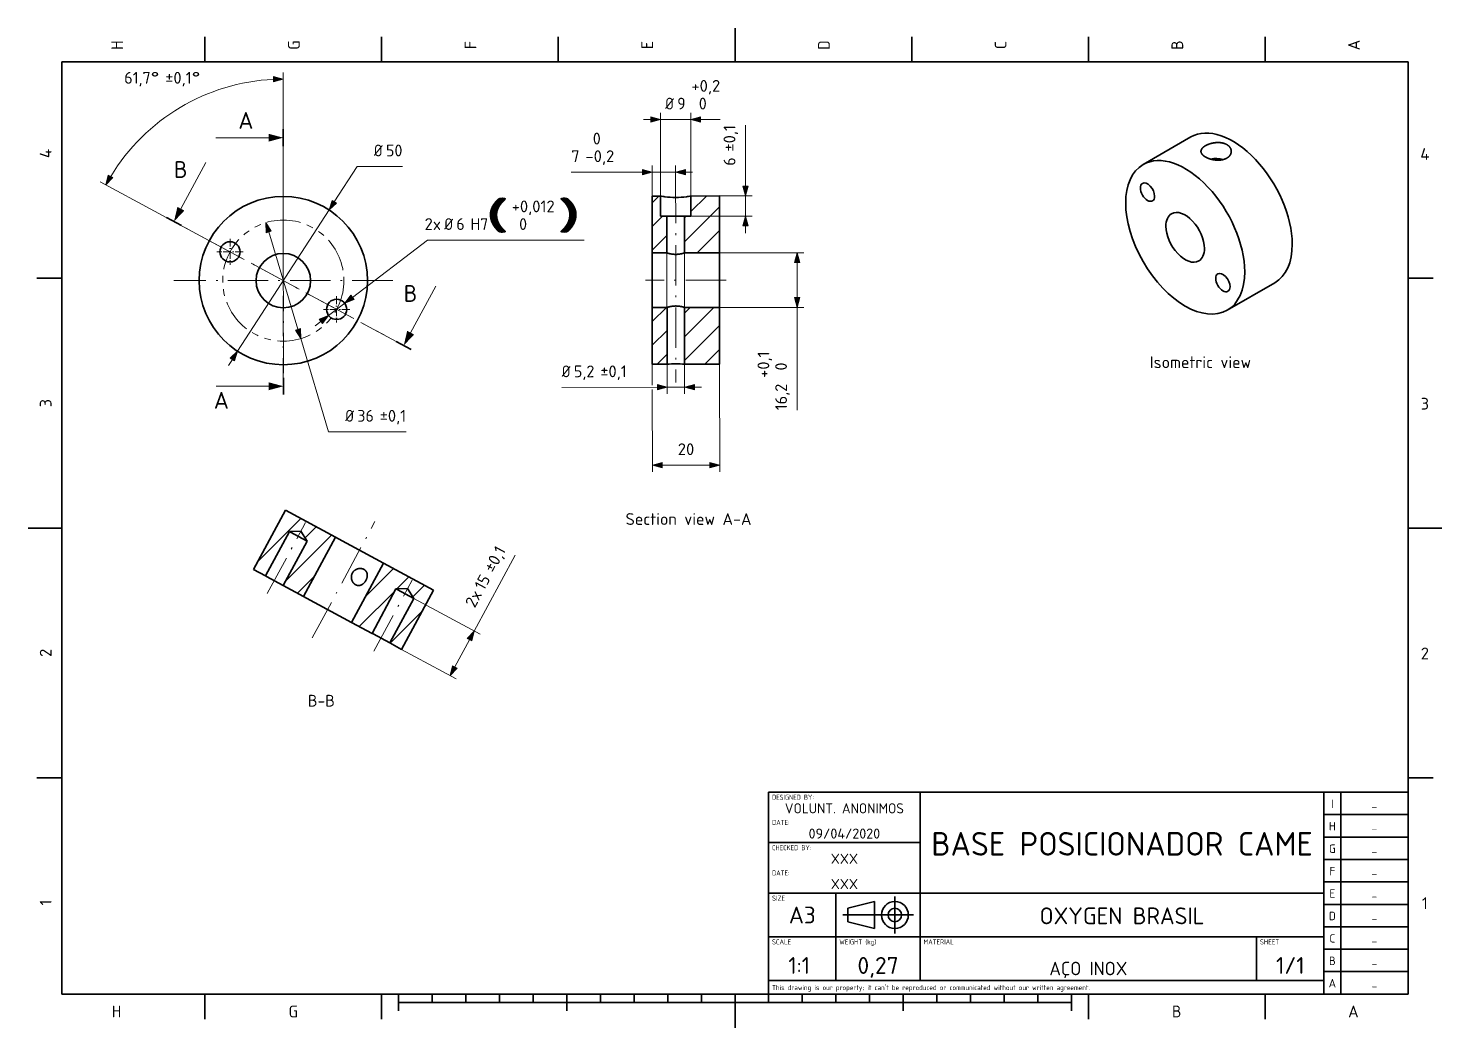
# Model space of a CAD drawing. Extents: x 0 to 420, y 0 to 297.
import ezdxf
from ezdxf.enums import TextEntityAlignment as Align

# ---------------------------------------------------------------- set-up
doc = ezdxf.new("R2010")
doc.units = 0
doc.linetypes.add('DASHDOT', pattern=[18.5, 12, -3, 0.5, -3])
doc.linetypes.add('PHANTOM', pattern=[20, 10, -2, 2, -2, 2, -2])
doc.layers.get('0').update_dxf_attribs({"lineweight": 13})
doc.styles.get("Standard").update_dxf_attribs({"font": 'isocp.shx'})
doc.dimstyles.get("Standard").update_dxf_attribs({"dimtxt": 2.5, "dimasz": 2.5, "dimexe": 1.25, "dimexo": 0.625, "dimtad": 1, "dimcen": 2.5, "dimadec": 0, "dimazin": 0, "dimtfac": 1, "dimtmove": 0, "dimatfit": 0, "dimfxl": 1, "dimarcsym": 0})

# ---------------------------------------------------------------- blocks, each defined once
blk = doc.blocks.new('BLOCK1099')
at = {"color": 7, "lineweight": 18, "width": 1.110901}
blk.add_text('A', height=3.5, dxfattribs=at).set_placement((392.176208, 3.076224), (395.323761, 3.076224), align=Align.FIT)
blk = doc.blocks.new('BLOCK1100')
at = {"color": 7, "lineweight": 18, "width": 0.933334}
blk.add_text('H', height=3.5, dxfattribs=at).set_placement((24.85, 3.076224), (27.650002, 3.076224), align=Align.FIT)
blk = doc.blocks.new('BLOCK1101')
at = {"color": 7, "lineweight": 18, "width": 0.933329}
blk.add_text('B', height=3.5, dxfattribs=at).set_placement((339.850006, 3.076224), (342.649994, 3.076224), align=Align.FIT)
blk = doc.blocks.new('BLOCK1102')
at = {"color": 7, "lineweight": 18, "width": 0.933334}
blk.add_text('G', height=3.5, dxfattribs=at).set_placement((77.349998, 3.076224), (80.150002, 3.076224), align=Align.FIT)
blk = doc.blocks.new('BLOCK1103')
at = {"color": 7, "lineweight": 18, "width": 0.933329}
blk.add_text('D', height=3.5, rotation=90, dxfattribs=at).set_placement((238.173782, 290.600006), (238.173782, 293.399994), align=Align.FIT)
blk = doc.blocks.new('BLOCK1104')
at = {"color": 7, "lineweight": 18, "width": 0.863838}
blk.add_text('E', height=3.5, rotation=90, dxfattribs=at).set_placement((185.673782, 290.776215), (185.673782, 293.223755), align=Align.FIT)
blk = doc.blocks.new('BLOCK1105')
at = {"color": 7, "lineweight": 18, "width": 0.815847}
blk.add_text('C', height=3.5, rotation=90, dxfattribs=at).set_placement((290.673767, 290.776215), (290.673767, 293.223755), align=Align.FIT)
blk = doc.blocks.new('BLOCK1106')
at = {"color": 7, "lineweight": 18, "width": 0.863838}
blk.add_text('F', height=3.5, rotation=90, dxfattribs=at).set_placement((133.173782, 290.776215), (133.173782, 293.223755), align=Align.FIT)
blk = doc.blocks.new('BLOCK1107')
at = {"color": 7, "lineweight": 18, "width": 0.933329}
blk.add_text('B', height=3.5, rotation=90, dxfattribs=at).set_placement((343.173767, 290.600006), (343.173767, 293.399994), align=Align.FIT)
blk = doc.blocks.new('BLOCK1108')
at = {"color": 7, "lineweight": 18, "width": 0.933329}
blk.add_text('G', height=3.5, rotation=90, dxfattribs=at).set_placement((80.673775, 290.600006), (80.673775, 293.399994), align=Align.FIT)
blk = doc.blocks.new('BLOCK1109')
at = {"color": 7, "lineweight": 18, "width": 1.110901}
blk.add_text('A', height=3.5, rotation=90, dxfattribs=at).set_placement((395.673767, 290.426208), (395.673767, 293.573761), align=Align.FIT)
blk = doc.blocks.new('BLOCK1110')
at = {"color": 7, "lineweight": 18, "width": 0.933329}
blk.add_text('H', height=3.5, rotation=90, dxfattribs=at).set_placement((28.173777, 290.600006), (28.173777, 293.399994), align=Align.FIT)
blk = doc.blocks.new('BLOCK1111')
at = {"color": 7, "lineweight": 18, "width": 0.863838}
blk.add_text('3', height=3.5, dxfattribs=at).set_placement((413.776215, 183.676224), (416.223755, 183.676224), align=Align.FIT)
blk = doc.blocks.new('BLOCK1112')
at = {"color": 7, "lineweight": 18, "width": 0.863843}
blk.add_text('3', height=3.5, rotation=90, dxfattribs=at).set_placement((6.923776, 184.376236), (6.923776, 186.823792), align=Align.FIT)
blk = doc.blocks.new('BLOCK1113')
at = {"color": 7, "lineweight": 18, "width": 0.863838}
blk.add_text('2', height=3.5, dxfattribs=at).set_placement((413.776215, 109.476227), (416.223755, 109.476227), align=Align.FIT)
blk = doc.blocks.new('BLOCK1114')
at = {"color": 7, "lineweight": 18, "width": 0.863843}
blk.add_text('2', height=3.5, rotation=90, dxfattribs=at).set_placement((6.923776, 110.176224), (6.923776, 112.623779), align=Align.FIT)
blk = doc.blocks.new('BLOCK1115')
at = {"color": 7, "lineweight": 18, "width": 0.933329}
blk.add_text('4', height=3.5, dxfattribs=at).set_placement((413.600006, 257.876221), (416.399994, 257.876221), align=Align.FIT)
blk = doc.blocks.new('BLOCK1116')
at = {"color": 7, "lineweight": 18, "width": 0.933329}
blk.add_text('4', height=3.5, rotation=90, dxfattribs=at).set_placement((6.923776, 258.399994), (6.923776, 261.199982), align=Align.FIT)
blk = doc.blocks.new('BLOCK1117')
at = {"color": 7, "lineweight": 18, "width": 0.953214}
blk.add_text('1', height=3.5, dxfattribs=at).set_placement((414.126221, 35.276226), (415.873779, 35.276226), align=Align.FIT)
blk = doc.blocks.new('BLOCK1118')
at = {"color": 7, "lineweight": 18, "width": 0.95321}
blk.add_text('1', height=3.5, rotation=90, dxfattribs=at).set_placement((6.923776, 36.326225), (6.923776, 38.073776), align=Align.FIT)
blk = doc.blocks.new('BLOCK1119')
at = {"color": 7, "lineweight": 18, "width": 0.779092}
blk.add_text("This drawing is our property; it can't be reproduced or communicated without our written agreement.", height=1.5, dxfattribs=at).set_placement((221, 11.175525), (315.437073, 11.175525), align=Align.FIT)
blk = doc.blocks.new('BLOCK1120')
at = {"color": 7, "lineweight": 18, "width": 0.857432}
blk.add_text('SCALE', height=1.5, dxfattribs=at).set_placement((221, 24.751049), (226.695801, 24.751049), align=Align.FIT)
blk = doc.blocks.new('BLOCK1121')
at = {"color": 7, "lineweight": 18, "width": 0.632}
blk.add_text('  1:1', height=5, dxfattribs=at).set_placement((219.755249, 16), (232.244766, 16), align=Align.FIT)
blk = doc.blocks.new('BLOCK1122')
at = {"color": 7, "lineweight": 18, "width": 0.802234}
blk.add_text('WEIGHT (kg)', height=1.5, dxfattribs=at).set_placement((241, 24.751049), (251.944763, 24.751049), align=Align.FIT)
blk = doc.blocks.new('BLOCK1123')
at = {"color": 7, "lineweight": 18, "width": 0.767144}
blk.add_text('0,27', height=5, dxfattribs=at).set_placement((246.381119, 16), (258.618896, 16), align=Align.FIT)
blk = doc.blocks.new('BLOCK1124')
at = {"color": 7, "lineweight": 18, "width": 0.899371}
blk.add_text('MATERIAL', height=1.5, dxfattribs=at).set_placement((266, 24.751049), (274.993713, 24.751049), align=Align.FIT)
blk = doc.blocks.new('BLOCK1125')
at = {"color": 7, "lineweight": 18, "width": 0.822576}
blk.add_text('AÇO INOX', height=4, dxfattribs=at).set_placement((303.405579, 15.6), (326.594391, 15.6), align=Align.FIT)
blk = doc.blocks.new('BLOCK1126')
at = {"color": 7, "lineweight": 18, "width": 0.839691}
blk.add_text('SHEET', height=1.5, dxfattribs=at).set_placement((366, 24.751049), (371.697906, 24.751049), align=Align.FIT)
blk = doc.blocks.new('BLOCK1127')
at = {"color": 7, "lineweight": 18, "width": 0.672753}
blk.add_text('1/1', height=5, dxfattribs=at).set_placement((370.755249, 16), (379.244751, 16), align=Align.FIT)
blk = doc.blocks.new('BLOCK1128')
at = {"color": 7, "lineweight": 18, "width": 0.839548}
blk.add_text('SIZE', height=1.5, dxfattribs=at).set_placement((221, 37.751049), (224.897903, 37.751049), align=Align.FIT)
blk = doc.blocks.new('BLOCK1129')
at = {"color": 7, "lineweight": 18, "width": 0.959161}
blk.add_text('A3', height=5, dxfattribs=at).set_placement((226.003494, 31), (233.996506, 31), align=Align.FIT)
blk = doc.blocks.new('BLOCK1130')
at = {"color": 7, "lineweight": 18, "width": 0.832841}
blk.add_text('OXYGEN BRASIL', height=5, dxfattribs=at).set_placement((300.510498, 30.751749), (349.489502, 30.751749), align=Align.FIT)
blk = doc.blocks.new('BLOCK1131')
at = {"color": 7, "lineweight": 18, "width": 0.779581}
blk.add_text('CHECKED BY:', height=1.5, dxfattribs=at).set_placement((221, 52.751049), (232.69371, 52.751049), align=Align.FIT)
blk = doc.blocks.new('BLOCK1132')
at = {"color": 7, "lineweight": 18, "width": 0.993964}
blk.add_text('XXX', height=3, dxfattribs=at).set_placement((238.45314, 48.700001), (246.546844, 48.700001), align=Align.FIT)
blk = doc.blocks.new('BLOCK1133')
at = {"color": 7, "lineweight": 18, "width": 0.9182}
blk.add_text('DATE:', height=1.5, dxfattribs=at).set_placement((221, 45.251049), (226.246857, 45.251049), align=Align.FIT)
blk = doc.blocks.new('BLOCK1134')
at = {"color": 7, "lineweight": 18, "width": 0.993964}
blk.add_text('XXX', height=3, dxfattribs=at).set_placement((238.45314, 41.200001), (246.546844, 41.200001), align=Align.FIT)
blk = doc.blocks.new('BLOCK1135')
at = {"color": 7, "lineweight": 18, "width": 0.802887}
blk.add_text('DESIGNED BY:', height=1.5, dxfattribs=at).set_placement((221, 67.751053), (233.444748, 67.751053), align=Align.FIT)
blk = doc.blocks.new('BLOCK1136')
at = {"color": 7, "lineweight": 18, "width": 0.817531}
blk.add_text('VOLUNT. ANONIMOS', height=3, dxfattribs=at).set_placement((224.80629, 63.700001), (260.193695, 63.700001), align=Align.FIT)
blk = doc.blocks.new('BLOCK1137')
at = {"color": 7, "lineweight": 18, "width": 0.9182}
blk.add_text('DATE:', height=1.5, dxfattribs=at).set_placement((221, 60.251049), (226.246857, 60.251049), align=Align.FIT)
blk = doc.blocks.new('BLOCK1138')
at = {"color": 7, "lineweight": 18, "width": 0.741134}
blk.add_text('09/04/2020', height=3, dxfattribs=at).set_placement((231.859436, 56.200001), (253.140564, 56.200001), align=Align.FIT)
blk = doc.blocks.new('BLOCK1139')
at = {"color": 7, "lineweight": 18, "width": 0.798247}
blk.add_text('BASE POSICIONADOR CAME', height=7, dxfattribs=at).set_placement((268.324493, 51.152447), (381.675537, 51.152447), align=Align.FIT)
blk = doc.blocks.new('BLOCK1140')
at = {"color": 7, "lineweight": 18, "width": 1.110905}
blk.add_text('A', height=2.5, dxfattribs=at).set_placement((386.375885, 11.959208), (388.624146, 11.959208), align=Align.FIT)
blk = doc.blocks.new('BLOCK1141')
at = {"color": 7, "lineweight": 18, "width": 1.180341}
blk.add_text('_', height=2, dxfattribs=at).set_placement((399.100708, 12.234033), (400.899323, 12.234033), align=Align.FIT)
blk = doc.blocks.new('BLOCK1142')
at = {"color": 7, "lineweight": 18, "width": 0.933333}
blk.add_text('B', height=2.5, dxfattribs=at).set_placement((386.5, 18.625874), (388.5, 18.625874), align=Align.FIT)
blk = doc.blocks.new('BLOCK1143')
at = {"color": 7, "lineweight": 18, "width": 1.180341}
blk.add_text('_', height=2, dxfattribs=at).set_placement((399.100708, 18.9007), (400.899323, 18.9007), align=Align.FIT)
blk = doc.blocks.new('BLOCK1144')
at = {"color": 7, "lineweight": 18, "width": 0.815855}
blk.add_text('C', height=2.5, dxfattribs=at).set_placement((386.625885, 25.29254), (388.374146, 25.29254), align=Align.FIT)
blk = doc.blocks.new('BLOCK1145')
at = {"color": 7, "lineweight": 18, "width": 1.180341}
blk.add_text('_', height=2, dxfattribs=at).set_placement((399.100708, 25.567366), (400.899323, 25.567366), align=Align.FIT)
blk = doc.blocks.new('BLOCK1146')
at = {"color": 7, "lineweight": 18, "width": 0.933333}
blk.add_text('D', height=2.5, dxfattribs=at).set_placement((386.5, 31.959206), (388.5, 31.959206), align=Align.FIT)
blk = doc.blocks.new('BLOCK1147')
at = {"color": 7, "lineweight": 18, "width": 1.180341}
blk.add_text('_', height=2, dxfattribs=at).set_placement((399.100708, 32.234032), (400.899323, 32.234032), align=Align.FIT)
blk = doc.blocks.new('BLOCK1148')
at = {"color": 7, "lineweight": 18, "width": 0.863846}
blk.add_text('E', height=2.5, dxfattribs=at).set_placement((386.625885, 38.625874), (388.374146, 38.625874), align=Align.FIT)
blk = doc.blocks.new('BLOCK1149')
at = {"color": 7, "lineweight": 18, "width": 1.180341}
blk.add_text('_', height=2, dxfattribs=at).set_placement((399.100708, 38.9007), (400.899323, 38.9007), align=Align.FIT)
blk = doc.blocks.new('BLOCK1150')
at = {"color": 7, "lineweight": 18, "width": 0.863846}
blk.add_text('F', height=2.5, dxfattribs=at).set_placement((386.625885, 45.292542), (388.374146, 45.292542), align=Align.FIT)
blk = doc.blocks.new('BLOCK1151')
at = {"color": 7, "lineweight": 18, "width": 1.180341}
blk.add_text('_', height=2, dxfattribs=at).set_placement((399.100708, 45.567368), (400.899323, 45.567368), align=Align.FIT)
blk = doc.blocks.new('BLOCK1152')
at = {"color": 7, "lineweight": 18, "width": 0.933333}
blk.add_text('G', height=2.5, dxfattribs=at).set_placement((386.5, 51.959206), (388.5, 51.959206), align=Align.FIT)
blk = doc.blocks.new('BLOCK1153')
at = {"color": 7, "lineweight": 18, "width": 1.180341}
blk.add_text('_', height=2, dxfattribs=at).set_placement((399.100708, 52.234032), (400.899323, 52.234032), align=Align.FIT)
blk = doc.blocks.new('BLOCK1154')
at = {"color": 7, "lineweight": 18, "width": 0.933333}
blk.add_text('H', height=2.5, dxfattribs=at).set_placement((386.5, 58.625874), (388.5, 58.625874), align=Align.FIT)
blk = doc.blocks.new('BLOCK1155')
at = {"color": 7, "lineweight": 18, "width": 1.180341}
blk.add_text('_', height=2, dxfattribs=at).set_placement((399.100708, 58.9007), (400.899323, 58.9007), align=Align.FIT)
blk = doc.blocks.new('BLOCK1156')
at = {"color": 7, "lineweight": 18, "width": 1.571347}
blk.add_text('I', height=2.5, dxfattribs=at).set_placement((387.125885, 65.292542), (387.874146, 65.292542), align=Align.FIT)
blk = doc.blocks.new('BLOCK1157')
at = {"color": 7, "lineweight": 18, "width": 1.180341}
blk.add_text('_', height=2, dxfattribs=at).set_placement((399.100708, 65.56736), (400.899323, 65.56736), align=Align.FIT)
blk = doc.blocks.new('BLOCK1158')
at = {"color": 7, "lineweight": 35}
for p, q in [((-102.051308, 308.969086), (-102.045601, 303.969086)), ((-101.961334, 230.110886), (-101.967041, 235.110886))]:
    blk.add_line(p, q, dxfattribs=at)
at = {"color": 7, "lineweight": 18}
for p, q in [((-106.395119, 306.464111), (-122.048439, 306.446259)), ((-106.310852, 232.605927), (-121.964172, 232.588074))]:
    blk.add_line(p, q, dxfattribs=at)
at = {"color": 7, "linetype": 'DASHDOT', "lineweight": 18}
blk.add_line((-102.045601, 303.969086), (-101.967041, 235.110886), dxfattribs=at)
at = {"color": 7, "lineweight": 18}
for points in [[(-106.393791, 305.299438), (-102.048454, 306.469086), (-106.396446, 307.628784)], [(-106.309525, 231.441238), (-101.964188, 232.610886), (-106.31218, 233.770615)]]:
    blk.add_solid(points, dxfattribs=at)
at = {"color": 7, "lineweight": 18, "width": 1.110901}
for p, p2 in [((-115.381653, 309.094086), (-110.885147, 309.094086)), ((-122.665077, 225.917908), (-118.168571, 225.917908))]:
    blk.add_text('A', height=5, dxfattribs=at).set_placement(p, p2, align=Align.FIT)
blk = doc.blocks.new('BLOCK1159')
at = {"color": 7, "lineweight": 18}
for p, q in [((-132.436554, 285.355103), (-125.005638, 299.132202)), ((-64.162766, 248.530426), (-56.731838, 262.307526))]:
    blk.add_line(p, q, dxfattribs=at)
at = {"color": 7, "lineweight": 35}
for p, q in [((-136.700348, 282.716248), (-132.299652, 280.342651)), ((-64.025856, 243.51796), (-68.426544, 245.891541))]:
    blk.add_line(p, q, dxfattribs=at)
at = {"color": 7, "linetype": 'DASHDOT', "lineweight": 18}
blk.add_line((-68.426544, 245.891541), (-132.299652, 280.342651), dxfattribs=at)
at = {"color": 7, "lineweight": 18}
for points in [[(-133.461639, 285.90799), (-134.5, 281.529449), (-131.411469, 284.802216)], [(-65.187851, 249.083328), (-66.226204, 244.704758), (-63.13768, 247.977524)]]:
    blk.add_solid(points, dxfattribs=at)
at = {"color": 7, "lineweight": 18, "width": 0.933333}
for p, p2 in [((-134.48085, 294.51062), (-130.48085, 294.51062)), ((-66.207054, 257.685944), (-62.207054, 257.685944))]:
    blk.add_text('B', height=5, dxfattribs=at).set_placement(p, p2, align=Align.FIT)
blk = doc.blocks.new('*D62')
at = {"color": 7, "lineweight": 18}
for p, q in [((90.934288, 245.441293), (97.715958, 255.93107)), ((97.715958, 255.93107), (111.177727, 255.93107)), ((62.214882, 201.018655), (89.361015, 243.007791)), ((59.500275, 196.819742), (60.641617, 198.585153))]:
    blk.add_line(p, q, dxfattribs=at)
for points in [[(90.282227, 245.862863), (89.361015, 243.007791), (91.586334, 245.019754)], [(61.293671, 198.163599), (62.214882, 201.018655), (59.989563, 199.006708)]]:
    blk.add_lwpolyline(points, close=True, dxfattribs=at)
for points in [[(90.282227, 245.862863), (89.361015, 243.007791), (90.282227, 245.862863), (91.586334, 245.019754)], [(61.293671, 198.163599), (62.214882, 201.018655), (61.293671, 198.163599), (59.989563, 199.006708)]]:
    blk.add_solid(points, dxfattribs=at)
for s, width, p, p2 in [('%%c', 0.905882, (102.715958, 258.93107), (105.282623, 258.93107)), ('50', 0.793802, (106.282623, 258.93107), (111.177734, 258.93107))]:
    blk.add_text(s, height=3.5, dxfattribs=dict(at, width=width)).set_placement(p, p2, align=Align.FIT)
blk = doc.blocks.new('*D63')
at = {"color": 7, "lineweight": 18}
for p, q in [((96.320976, 217.043558), (118.648479, 234.062235)), ((118.648479, 234.062235), (165.171791, 234.062235)), ((89.244507, 211.649667), (94.01635, 215.286905)), ((85.267967, 208.618631), (86.93988, 209.893015))]:
    blk.add_line(p, q, dxfattribs=at)
for points in [[(95.850281, 217.661081), (94.01635, 215.286905), (96.791664, 216.426035)], [(87.410576, 209.275491), (89.244507, 211.649667), (86.469185, 210.510538)]]:
    blk.add_lwpolyline(points, close=True, dxfattribs=at)
for points in [[(95.850281, 217.661081), (94.01635, 215.286905), (95.850281, 217.661081), (96.791664, 216.426035)], [(87.410576, 209.275491), (89.244507, 211.649667), (87.410576, 209.275491), (86.469185, 210.510538)]]:
    blk.add_solid(points, dxfattribs=at)
for s, height, width, p, p2 in [('(', 8.75, 1.909091, (134.910252, 237.062235), (143.660252, 237.062235)), ('+0,012', 3.5, 0.677604, (143.660252, 242.312235), (156.421791, 242.312235)), (')', 8.75, 2.1, (156.421791, 237.062235), (165.171791, 237.062235)), ('2x', 3.5, 0.863842, (117.753376, 237.062235), (122.648479, 237.062235)), ('%%c', 3.5, 0.905882, (123.648479, 237.062235), (126.215145, 237.062235)), ('6', 3.5, 0.863843, (127.215145, 237.062235), (129.662701, 237.062235)), ('H7', 3.5, 0.807316, (131.412701, 237.062235), (136.660252, 237.062235)), (' 0', 3.5, 0.718035, (143.660252, 237.062235), (148.207806, 237.062235))]:
    blk.add_text(s, height=height, dxfattribs=dict(at, width=width)).set_placement(p, p2, align=Align.FIT)
blk = doc.blocks.new('*D64')
at = {"color": 7, "lineweight": 18}
for p, q in [((75.787949, 254.513223), (75.787949, 283.901254)), ((53.608475, 233.976114), (21.317947, 251.392587))]:
    blk.add_line(p, q, dxfattribs=at)
for points in [[(72.890175, 281.124796), (75.787949, 281.901254), (72.890175, 282.677713)], [(23.770447, 253.362192), (23.078217, 250.443155), (25.137238, 252.624979)]]:
    blk.add_lwpolyline(points, close=True, dxfattribs=at)
blk.add_arc((75.787949, 222.013223), 59.888039, 92.773428, 148.885584, dxfattribs=at)
for points in [[(72.890175, 281.124796), (75.787949, 281.901254), (72.890175, 281.124796), (72.890175, 282.677713)], [(23.770447, 253.362192), (23.078217, 250.443155), (23.770447, 253.362192), (25.137238, 252.624979)]]:
    blk.add_solid(points, dxfattribs=at)
for s, width, p, p2 in [('61,7', 0.704456, (28.510574, 280.531656), (36.376999, 280.531656)), ('%%d', 3.080017, (36.376999, 280.531656), (38.94368, 280.531656)), ('%%p0,1', 0.704456, (40.69368, 280.531656), (48.560104, 280.531656)), ('%%d', 3.080008, (48.560104, 280.531656), (51.126778, 280.531656))]:
    blk.add_text(s, height=3.5, dxfattribs=dict(at, width=width)).set_placement(p, p2, align=Align.FIT)
blk = doc.blocks.new('*D65')
at = {"color": 7, "lineweight": 18}
for p, q in [((71.463768, 236.483133), (80.112137, 207.543298)), ((80.941849, 204.766855), (89.214119, 177.085565)), ((89.214119, 177.085565), (112.29232, 177.085565))]:
    blk.add_line(p, q, dxfattribs=at)
for points in [[(72.20771, 236.705454), (70.634048, 239.259592), (70.71981, 236.260812)], [(79.368187, 207.320978), (80.941849, 204.766855), (80.856087, 207.765619)]]:
    blk.add_lwpolyline(points, close=True, dxfattribs=at)
for points in [[(72.20771, 236.705454), (70.634048, 239.259592), (72.20771, 236.705454), (70.71981, 236.260812)], [(79.368187, 207.320978), (80.941849, 204.766855), (79.368187, 207.320978), (80.856087, 207.765619)]]:
    blk.add_solid(points, dxfattribs=at)
for s, width, p, p2 in [('%%c', 0.905882, (94.214119, 180.085565), (96.780785, 180.085565)), ('36', 0.793802, (97.780785, 180.085565), (102.675896, 180.085565)), ('%%p0,1', 0.704457, (104.425888, 180.085565), (112.292328, 180.085565))]:
    blk.add_text(s, height=3.5, dxfattribs=dict(at, width=width)).set_placement(p, p2, align=Align.FIT)
blk = doc.blocks.new('BLOCK1160')
at = {"color": 7, "linetype": 'DASHDOT', "lineweight": 18, "ltscale": 0.195}
for p, q in [((-117.842484, 276.444916), (-117.842484, 268.644897)), ((-113.942482, 272.544922), (-121.742485, 272.544922))]:
    blk.add_line(p, q, dxfattribs=at)
blk = doc.blocks.new('BLOCK1161')
at = {"color": 7, "linetype": 'DASHDOT', "lineweight": 18}
for p, q in [((-102, 296.5), (-102, 231.5)), ((-69.5, 264), (-134.5, 264))]:
    blk.add_line(p, q, dxfattribs=at)
blk = doc.blocks.new('BLOCK1162')
at = {"color": 7, "linetype": 'DASHDOT', "lineweight": 18, "ltscale": 0.195}
for p, q in [((-86.157524, 259.355072), (-86.157524, 251.555069)), ((-82.257523, 255.455063), (-90.057518, 255.455063))]:
    blk.add_line(p, q, dxfattribs=at)
blk = doc.blocks.new('BLOCK1163')
at = {"color": 7, "lineweight": 35}
for centre, radius in [((-102, 264), 25), ((-117.842482, 272.544912), 3), ((-102, 264), 8.1), ((-86.157521, 255.455065), 3)]:
    blk.add_circle(centre, radius, dxfattribs=at)
blk = doc.blocks.new('BLOCK1164')
at = {"color": 7, "lineweight": 18, "width": 0.799069}
blk.add_text('Section view A-A', height=3.5, dxfattribs=at).set_placement((-60.216736, 191.331284), (-22.793659, 191.331284), align=Align.FIT)
blk = doc.blocks.new('*D71')
at = {"color": 7, "lineweight": 18}
for p, q in [((182.83993, 269.859314), (184.942153, 269.861694)), ((187.86571, 247.141113), (187.83766, 271.86499)), ((187.839926, 269.86499), (196.839743, 269.875214)), ((196.865523, 247.151398), (196.837474, 271.875183)), ((199.737517, 269.878479), (205.619143, 269.885163))]:
    blk.add_line(p, q, dxfattribs=at)
for points in [[(184.943034, 269.085236), (187.839926, 269.86499), (184.941271, 270.638153)], [(199.736636, 270.654938), (196.839743, 269.875183), (199.738398, 269.10202)]]:
    blk.add_lwpolyline(points, close=True, dxfattribs=at)
for points in [[(184.943034, 269.085236), (187.839926, 269.86499), (184.943034, 269.085236), (184.941271, 270.638153)], [(199.736636, 270.654938), (196.839743, 269.875183), (199.736636, 270.654938), (199.738398, 269.10202)]]:
    blk.add_solid(points, dxfattribs=at)
for s, rotation, width, p, p2 in [('+0,2', 0.064908, 0.704091, (197.043353, 278.125427), (205.609782, 278.135132)), ('%%c', 0.0654, 0.905883, (189.285098, 272.866608), (191.851763, 272.869538)), ('9', 0.064296, 0.917831, (192.851763, 272.870697), (195.299311, 272.873444)), (' 0', 0.065365, 0.718034, (197.049311, 272.875427), (201.596858, 272.880615))]:
    blk.add_text(s, height=3.5, rotation=rotation, dxfattribs=dict(at, width=width)).set_placement(p, p2, align=Align.FIT)
blk = doc.blocks.new('*D72')
at = {"color": 7, "lineweight": 18}
for p, q in [((189.784915, 230.243286), (189.832465, 188.319718)), ((194.984881, 230.249237), (195.032427, 188.325607)), ((158.545531, 190.284226), (186.932418, 190.316422)), ((189.830195, 190.319718), (195.030158, 190.325607)), ((197.927935, 190.328903), (200.030158, 190.331284))]:
    blk.add_line(p, q, dxfattribs=at)
for points in [[(186.933299, 189.539963), (189.830195, 190.319718), (186.93154, 191.09288)], [(197.927054, 191.105347), (195.030158, 190.325607), (197.928816, 189.552445)]]:
    blk.add_lwpolyline(points, close=True, dxfattribs=at)
for points in [[(186.933299, 189.539963), (189.830195, 190.319718), (186.933299, 189.539963), (186.93154, 191.09288)], [(197.927054, 191.105347), (195.030158, 190.325607), (197.927054, 191.105347), (197.928816, 189.552445)]]:
    blk.add_solid(points, dxfattribs=at)
for s, rotation, width, p, p2 in [('%%c', 0.064718, 0.905883, (158.542128, 193.284226), (161.108794, 193.287125)), ('5,2', 0.064867, 0.781134, (162.108794, 193.288284), (168.227675, 193.295212)), ('%%p0,1', 0.064905, 0.704457, (169.977667, 193.297196), (177.8441, 193.306107))]:
    blk.add_text(s, height=3.5, rotation=rotation, dxfattribs=dict(at, width=width)).set_placement(p, p2, align=Align.FIT)
blk = doc.blocks.new('*D73')
at = {"color": 7, "lineweight": 18}
for p, q in [((213.108456, 250.058869), (213.108456, 268.240326)), ((205.365607, 247.161072), (215.108456, 247.161072)), ((213.108456, 241.149201), (213.108456, 247.161072)), ((194.97246, 241.149201), (215.108456, 241.149201)), ((213.108456, 236.149201), (213.108456, 238.251434))]:
    blk.add_line(p, q, dxfattribs=at)
for points in [[(212.331999, 250.058869), (213.108456, 247.161072), (213.884913, 250.058869)], [(213.884913, 238.251434), (213.108456, 241.149201), (212.331999, 238.251434)]]:
    blk.add_lwpolyline(points, close=True, dxfattribs=at)
for points in [[(212.331999, 250.058869), (213.108456, 247.161072), (212.331999, 250.058869), (213.884913, 250.058869)], [(213.884913, 238.251434), (213.108456, 241.149201), (213.884913, 238.251434), (212.331999, 238.251434)]]:
    blk.add_solid(points, dxfattribs=at)
for s, width, p, p2 in [('%%p0,1', 0.704459, (210.108456, 260.373871), (210.108456, 268.240326)), ('6', 0.863849, (210.108456, 256.176331), (210.108456, 258.623902))]:
    blk.add_text(s, height=3.5, rotation=90, dxfattribs=dict(at, width=width)).set_placement(p, p2, align=Align.FIT)
blk = doc.blocks.new('*D74')
at = {"color": 7, "lineweight": 18}
for p, q in [((185.422667, 197.138275), (185.429778, 190.90506)), ((205.422656, 197.161102), (205.459151, 165.174286)), ((185.431216, 189.647263), (185.459162, 165.151459)), ((188.354659, 167.15477), (202.559092, 167.17096))]:
    blk.add_line(p, q, dxfattribs=at)
for points in [[(188.35377, 167.931229), (185.456881, 167.151459), (188.355544, 166.378311)], [(202.559977, 166.394516), (205.456866, 167.174271), (202.558207, 167.947434)]]:
    blk.add_lwpolyline(points, close=True, dxfattribs=at)
for points in [[(188.35377, 167.931229), (185.456881, 167.151459), (188.35377, 167.931229), (188.355544, 166.378311)], [(202.559977, 166.394516), (205.456866, 167.174271), (202.559977, 166.394516), (202.558207, 167.947434)]]:
    blk.add_solid(points, dxfattribs=at)
at = {"color": 7, "lineweight": 18, "width": 0.793801}
blk.add_text('20', height=3.5, rotation=0.065367, dxfattribs=at).set_placement((193.005896, 170.16008), (197.901, 170.165665), align=Align.FIT)
blk = doc.blocks.new('*D75')
at = {"color": 7, "lineweight": 18}
for p, q in [((185.384902, 230.238281), (185.384902, 256.221253)), ((192.361144, 251.06723), (192.361144, 256.221253)), ((161.358824, 254.221253), (182.487124, 254.221253)), ((185.384902, 254.221253), (192.361144, 254.221253)), ((195.258921, 254.221253), (197.361144, 254.221253))]:
    blk.add_line(p, q, dxfattribs=at)
for points in [[(182.487124, 253.444794), (185.384902, 254.221253), (182.487124, 254.997711)], [(195.258921, 254.997711), (192.361144, 254.221253), (195.258921, 253.444794)]]:
    blk.add_lwpolyline(points, close=True, dxfattribs=at)
for points in [[(182.487124, 253.444794), (185.384902, 254.221253), (182.487124, 253.444794), (182.487124, 254.997711)], [(195.258921, 254.997711), (192.361144, 254.221253), (195.258921, 254.997711), (195.258921, 253.444794)]]:
    blk.add_solid(points, dxfattribs=at)
for s, width, p, p2 in [(' 0', 0.718034, (165.55638, 262.471253), (170.103926, 262.471253)), ('7', 0.863843, (161.358824, 257.221253), (163.80638, 257.221253)), ('-0,2', 0.704091, (165.556372, 257.221253), (174.122809, 257.221253))]:
    blk.add_text(s, height=3.5, dxfattribs=dict(at, width=width)).set_placement(p, p2, align=Align.FIT)
blk = doc.blocks.new('*D76')
at = {"color": 7, "lineweight": 18}
for p, q in [((205.38489, 230.261078), (230.4436, 230.261078)), ((228.4436, 216.947022), (228.4436, 227.363312)), ((195.003363, 214.04924), (230.4436, 214.04924)), ((228.4436, 183.500305), (228.4436, 214.04924))]:
    blk.add_line(p, q, dxfattribs=at)
for points in [[(229.220057, 227.363312), (228.4436, 230.261078), (227.667143, 227.363312)], [(227.667143, 216.947022), (228.4436, 214.04924), (229.220057, 216.947022)]]:
    blk.add_lwpolyline(points, close=True, dxfattribs=at)
for points in [[(229.220057, 227.363312), (228.4436, 230.261078), (229.220057, 227.363312), (227.667143, 227.363312)], [(227.667143, 216.947022), (228.4436, 214.04924), (227.667143, 216.947022), (229.220057, 216.947022)]]:
    blk.add_solid(points, dxfattribs=at)
for s, width, p, p2 in [('+0,1', 0.704456, (220.1936, 193.116745), (220.1936, 200.98317)), (' 0', 0.718034, (225.4436, 193.116745), (225.4436, 197.664292)), ('16,2', 0.704456, (225.4436, 183.500305), (225.4436, 191.36673))]:
    blk.add_text(s, height=3.5, rotation=90, dxfattribs=dict(at, width=width)).set_placement(p, p2, align=Align.FIT)
blk = doc.blocks.new('BLOCK1165')
at = {"color": 7, "lineweight": 35}
for p, q in [((-49.83, 289.06), (-52.33, 289.06)), ((-52.33, 289.06), (-52.31, 272.16)), ((-49.83, 289.06), (-49.82, 283.06)), ((-32.33, 289.08), (-40.83, 289.07)), ((-40.83, 289.07), (-40.82, 283.07)), ((-32.33, 289.08), (-32.31, 272.18)), ((-47.92, 283.06), (-49.82, 283.06)), ((-47.92, 283.06), (-47.91, 272.16)), ((-40.82, 283.07), (-42.72, 283.07)), ((-42.72, 283.07), (-42.71, 272.17)), ((-52.31, 272.16), (-52.3, 264.05)), ((-47.91, 272.16), (-52.31, 272.16)), ((-32.31, 272.18), (-42.71, 272.17)), ((-32.31, 272.18), (-32.3, 264.07)), ((-52.3, 264.05), (-52.29, 255.96)), ((-32.3, 264.07), (-32.29, 255.98)), ((-52.29, 255.96), (-52.27, 239.06)), ((-47.89, 255.96), (-52.29, 255.96)), ((-47.89, 255.06), (-47.89, 255.96)), ((-47.87, 239.06), (-47.89, 255.06)), ((-32.29, 255.98), (-42.69, 255.97)), ((-42.69, 255.07), (-42.69, 255.97)), ((-42.67, 239.07), (-42.69, 255.07)), ((-32.29, 255.98), (-32.27, 239.08)), ((-47.87, 239.06), (-52.27, 239.06)), ((-32.27, 239.08), (-42.67, 239.07))]:
    blk.add_line(p, q, dxfattribs=at)
for centre, radius, start, end in [((-45.46, 312.84), 24.18, 259.5937, 262.7554), ((-45.34, 313.46), 24.81, 262.6678, 270.0357), ((-45.37, 313.47), 24.82, 270.0957, 277.4629), ((-45.26, 312.88), 24.22, 277.3779, 280.5342), ((-45.24, 213.72), 25.47, 84.208, 95.9228)]:
    blk.add_arc(centre, radius, start, end, dxfattribs=at)
blk.add_ellipse((-45.32, 283.06), major_axis=(-2.6, 0), ratio=0.001141, start_param=0.000001, end_param=3.141593, dxfattribs=at)
for points, knots in [([(-47.91, 272.16), (-47.91, 272.16), (-47.9, 272.16), (-47.8, 272.13), (-47.75, 272.11), (-47.69, 272.09), (-47.62, 272.07), (-47.38, 272), (-47.06, 271.92), (-46.81, 271.87), (-46.12, 271.75), (-45.37, 271.71), (-44.9, 271.72), (-44.15, 271.8), (-43.5, 271.94), (-43.26, 272), (-43.04, 272.06), (-42.89, 272.11), (-42.73, 272.16), (-42.72, 272.16), (-42.71, 272.17)], [0, 0, 0, 0, 0, 0, 0.121872, 0.121872, 0.121872, 1.122628, 1.122628, 1.122628, 3.598564, 3.598564, 3.598564, 7.592562, 7.592562, 7.592562, 10.12473, 10.12473, 10.12473, 10.329742, 10.329742, 10.329742, 10.329742, 10.329742, 10.329742]), ([(-42.69, 255.97), (-42.69, 255.97), (-42.74, 255.98), (-42.84, 256.01), (-43.13, 256.1), (-43.54, 256.2), (-43.79, 256.25), (-44.48, 256.37), (-45.23, 256.41), (-45.7, 256.4), (-46.45, 256.32), (-47.1, 256.18), (-47.34, 256.13), (-47.64, 256.04), (-47.82, 255.98), (-47.87, 255.97), (-47.89, 255.96), (-47.89, 255.96)], [0, 0, 0, 0, 0, 0, 1.990379, 1.990379, 1.990379, 4.460953, 4.460953, 4.460953, 8.446303, 8.446303, 8.446303, 10.974061, 10.974061, 10.974061, 12.305789, 12.305789, 12.305789, 12.305789, 12.305789, 12.305789])]:
    blk.add_open_spline(points, degree=5, knots=knots, dxfattribs=at)
blk = doc.blocks.new('BLOCK1166')
at = {"color": 7, "lineweight": 18}
for p, q in [((-52.287285, 251.768631), (-48.094418, 255.961502)), ((-52.279224, 244.705627), (-47.884182, 249.100662)), ((-50.855446, 239.058334), (-47.876057, 242.03772))]:
    blk.add_line(p, q, dxfattribs=at)
blk = doc.blocks.new('BLOCK1167')
at = {"color": 7, "lineweight": 18}
for p, q in [((-42.690186, 254.294662), (-41.015274, 255.969574)), ((-42.682175, 247.231613), (-33.936131, 255.977646)), ((-42.674187, 240.168533), (-32.285889, 250.556824)), ((-36.697163, 239.074478), (-32.277832, 243.49382))]:
    blk.add_line(p, q, dxfattribs=at)
blk = doc.blocks.new('BLOCK1168')
at = {"color": 7, "lineweight": 18}
for p, q in [((-52.327576, 287.083679), (-50.35231, 289.05896)), ((-52.319519, 280.02066), (-49.280014, 283.060181)), ((-52.311459, 272.957672), (-47.916428, 277.352692))]:
    blk.add_line(p, q, dxfattribs=at)
blk = doc.blocks.new('BLOCK1169')
at = {"color": 7, "lineweight": 18}
for p, q in [((-42.714367, 275.483673), (-32.32618, 285.871857)), ((-40.824619, 284.444489), (-36.194019, 289.075104)), ((-42.722481, 282.546631), (-42.200867, 283.068237)), ((-38.955051, 272.171936), (-32.318123, 278.808868))]:
    blk.add_line(p, q, dxfattribs=at)
blk = doc.blocks.new('BLOCK1170')
at = {"color": 7, "lineweight": 18, "width": 0.802014}
blk.add_text('Isometric view', height=3.5, dxfattribs=at).set_placement((-60, 231.399994), (-29.924475, 231.399994), align=Align.FIT)
blk = doc.blocks.new('BLOCK1171')
at = {"color": 7, "lineweight": 35}
for p, q in [((-62, 291.91), (-47.86, 300.08)), ((-37, 248.61), (-22.86, 256.77))]:
    blk.add_line(p, q, dxfattribs=at)
for centre, major_axis, ratio, start_param, end_param in [((-35.36, 278.43), (12.5, -21.65), 0.57735, 0.785398, 3.141593), ((-49.5, 270.26), (12.5, -21.65), 0.57735, 0.785398, 3.141593), ((-49.5, 270.26), (12.5, -21.65), 0.57735, 3.141593, 6.283185), ((-40.31, 291.08), (-4.5, 0), 0.57735, 4.226622, 5.082124), ((-60.7, 283.7), (1.5, -2.6), 0.57735, 3.141593, 6.283185), ((-60.7, 283.7), (1.5, -2.6), 0.57735, 0.785398, 3.141593), ((-60.7, 283.7), (1.5, -2.6), 0.57735, 0, 0.785398), ((-49.5, 270.26), (4.05, -7.02), 0.577278, 3.141554, 3.926853), ((-49.5, 270.26), (4.05, -7.01), 0.57735, 0.7854, 3.141588), ((-49.5, 270.26), (4.05, -7.01), 0.57735, 3.926993, 6.283183), ((-49.5, 270.26), (4.05, -7.02), 0.577254, 6.283118, 7.068355), ((-35.36, 278.43), (12.5, -21.65), 0.57735, 0, 0.785398), ((-38.3, 256.82), (1.5, -2.6), 0.57735, 3.141593, 6.283185), ((-38.3, 256.82), (1.5, -2.6), 0.57735, 0.785398, 3.141593), ((-49.5, 270.26), (12.5, -21.65), 0.57735, 0, 0.785398), ((-38.3, 256.82), (1.5, -2.6), 0.57735, 0, 0.785398)]:
    blk.add_ellipse(centre, major_axis=major_axis, ratio=ratio, start_param=start_param, end_param=end_param, dxfattribs=at)
for points, knots in [([(-43.49, 297.48), (-43.29, 297.6), (-43.07, 297.71), (-42.84, 297.81), (-42.41, 297.98), (-41.96, 298.12), (-41.76, 298.17), (-41.35, 298.27), (-40.94, 298.34), (-40.72, 298.37), (-40.51, 298.4), (-40.31, 298.41)], [0, 0, 0, 0, 0, 0, 2.349034, 2.349034, 2.349034, 4.168366, 4.168366, 4.168366, 6.015734, 6.015734, 6.015734, 6.015734, 6.015734, 6.015734]), ([(-40.31, 298.41), (-39.96, 298.44), (-39.61, 298.44), (-39.25, 298.43), (-38.63, 298.36), (-38.06, 298.22), (-37.82, 298.14), (-37.53, 298.03), (-37.27, 297.9), (-37.22, 297.87), (-37.17, 297.84), (-37.12, 297.82)], [0, 0, 0, 0, 0, 0, 3.055268, 3.055268, 3.055268, 5.428309, 5.428309, 5.428309, 5.988403, 5.988403, 5.988403, 5.988403, 5.988403, 5.988403]), ([(-44.81, 295.81), (-44.81, 295.95), (-44.78, 296.09), (-44.74, 296.24), (-44.62, 296.49), (-44.44, 296.73), (-44.35, 296.83), (-44.14, 297.03), (-43.9, 297.22), (-43.77, 297.31), (-43.63, 297.4), (-43.49, 297.48)], [0, 0, 0, 0, 0, 0, 2.13353, 2.13353, 2.13353, 3.769205, 3.769205, 3.769205, 5.471635, 5.471635, 5.471635, 5.471635, 5.471635, 5.471635]), ([(-43.49, 294.14), (-43.68, 294.25), (-43.86, 294.37), (-44.03, 294.5), (-44.3, 294.73), (-44.5, 294.98), (-44.58, 295.08), (-44.7, 295.29), (-44.77, 295.5), (-44.79, 295.61), (-44.81, 295.71), (-44.81, 295.81)], [0, 0, 0, 0, 0, 0, 2.27076, 2.27076, 2.27076, 3.906078, 3.906078, 3.906078, 5.478249, 5.478249, 5.478249, 5.478249, 5.478249, 5.478249]), ([(-40.31, 293.22), (-40.58, 293.24), (-40.86, 293.27), (-41.14, 293.31), (-41.57, 293.4), (-41.97, 293.51), (-42.1, 293.55), (-42.48, 293.67), (-42.84, 293.82), (-43.07, 293.92), (-43.29, 294.03), (-43.49, 294.14)], [0, 0, 0, 0, 0, 0, 2.446825, 2.446825, 2.446825, 3.669942, 3.669942, 3.669942, 6.012482, 6.012482, 6.012482, 6.012482, 6.012482, 6.012482]), ([(-37.12, 297.82), (-36.88, 297.68), (-36.66, 297.51), (-36.45, 297.33), (-36.14, 296.97), (-35.95, 296.58), (-35.88, 296.4), (-35.83, 296.17), (-35.81, 295.94), (-35.81, 295.9), (-35.81, 295.86), (-35.81, 295.81)], [0, 0, 0, 0, 0, 0, 2.855695, 2.855695, 2.855695, 5.077237, 5.077237, 5.077237, 5.608901, 5.608901, 5.608901, 5.608901, 5.608901, 5.608901]), ([(-35.81, 295.81), (-35.81, 295.59), (-35.84, 295.36), (-35.91, 295.13), (-36.1, 294.72), (-36.39, 294.37), (-36.54, 294.22), (-36.75, 294.05), (-36.98, 293.9), (-37.03, 293.87), (-37.07, 293.84), (-37.12, 293.81)], [0, 0, 0, 0, 0, 0, 2.775558, 2.775558, 2.775558, 5.025603, 5.025603, 5.025603, 5.603351, 5.603351, 5.603351, 5.603351, 5.603351, 5.603351]), ([(-37.12, 293.81), (-37.37, 293.66), (-37.65, 293.54), (-37.95, 293.43), (-38.52, 293.29), (-39.12, 293.21), (-39.4, 293.2), (-39.75, 293.19), (-40.09, 293.2), (-40.16, 293.21), (-40.23, 293.21), (-40.31, 293.22)], [0, 0, 0, 0, 0, 0, 2.943553, 2.943553, 2.943553, 5.365052, 5.365052, 5.365052, 5.988415, 5.988415, 5.988415, 5.988415, 5.988415, 5.988415])]:
    blk.add_open_spline(points, degree=5, knots=knots, dxfattribs=at)
blk = doc.blocks.new('BLOCK1172')
at = {"color": 7, "lineweight": 18, "width": 0.74285}
blk.add_text('B-B', height=3.5, dxfattribs=at).set_placement((-180, 101.400002), (-171.952454, 101.400002), align=Align.FIT)
blk = doc.blocks.new('*D85')
at = {"color": 7, "lineweight": 18}
for p, q in [((132.477341, 117.859972), (144.662431, 140.451395)), ((114.543122, 127.533106), (134.237626, 116.910532)), ((126.732194, 107.208345), (131.101716, 115.309526)), ((110.942902, 112.432169), (127.116853, 103.708467))]:
    blk.add_line(p, q, dxfattribs=at)
for points in [[(131.785111, 114.940927), (132.477341, 117.859972), (130.41832, 115.678125)], [(126.048814, 107.576944), (125.356568, 104.6579), (127.415589, 106.839746)]]:
    blk.add_lwpolyline(points, close=True, dxfattribs=at)
for points in [[(131.785111, 114.940927), (132.477341, 117.859972), (131.785111, 114.940927), (130.41832, 115.678125)], [(126.048814, 107.576944), (125.356568, 104.6579), (126.048814, 107.576944), (127.415589, 106.839746)]]:
    blk.add_solid(points, dxfattribs=at)
for s, rotation, width, p, p2 in [('%%p0,1', 61.658989, 0.704458, (138.287675, 134.952005), (142.022019, 141.875559)), ('15', 61.659017, 0.680285, (135.465432, 129.719507), (137.456918, 133.411768)), ('2x', 61.659109, 0.863844, (132.666917, 124.530985), (134.990708, 128.839365))]:
    blk.add_text(s, height=3.5, rotation=rotation, dxfattribs=dict(at, width=width)).set_placement(p, p2, align=Align.FIT)
blk = doc.blocks.new('BLOCK1173')
at = {"color": 7, "lineweight": 35}
for p, q in [((-196.13, 142.14), (-186.64, 159.75)), ((-171.76, 151.72), (-186.64, 159.75)), ((-192.61, 140.25), (-185.49, 153.45)), ((-182.03, 153.55), (-185.49, 153.45)), ((-185.17, 153.28), (-185.49, 153.45)), ((-180.21, 150.6), (-185.17, 153.28)), ((-182.03, 153.55), (-180.21, 150.6)), ((-181.26, 134.12), (-171.76, 151.72)), ((-170.91, 151.26), (-171.76, 151.72)), ((-157.5, 144.03), (-170.91, 151.26)), ((-187.33, 137.4), (-180.21, 150.6)), ((-167, 126.43), (-157.5, 144.03)), ((-142.63, 136.01), (-157.5, 144.03)), ((-192.61, 140.25), (-196.13, 142.14)), ((-192.29, 140.07), (-192.61, 140.25)), ((-187.33, 137.4), (-192.29, 140.07)), ((-181.26, 134.12), (-187.33, 137.4)), ((-160.92, 123.16), (-153.8, 136.36)), ((-150.34, 136.46), (-153.8, 136.36)), ((-153.49, 136.19), (-153.8, 136.36)), ((-148.52, 133.51), (-153.49, 136.19)), ((-152.12, 118.41), (-142.63, 136.01)), ((-150.34, 136.46), (-148.52, 133.51)), ((-180.4, 133.66), (-181.26, 134.12)), ((-167, 126.43), (-180.4, 133.66)), ((-155.64, 120.31), (-148.52, 133.51)), ((-160.92, 123.16), (-167, 126.43)), ((-160.61, 122.98), (-160.92, 123.16)), ((-155.64, 120.31), (-160.61, 122.98)), ((-152.12, 118.41), (-155.64, 120.31))]:
    blk.add_line(p, q, dxfattribs=at)
for points, knots in [([(-163.34, 142.18), (-163.59, 142.32), (-163.87, 142.41), (-164.16, 142.46), (-164.84, 142.47), (-165.49, 142.27), (-165.83, 142.1), (-166.43, 141.65), (-166.83, 141.04), (-166.97, 140.69), (-167.13, 139.96), (-167.03, 139.21), (-166.91, 138.84), (-166.65, 138.33), (-166.26, 137.92), (-166.11, 137.79), (-165.96, 137.69), (-165.8, 137.6)], [0, 0, 0, 0, 0, 0, 2.468358, 2.468358, 2.468358, 5.615418, 5.615418, 5.615418, 8.766613, 8.766613, 8.766613, 11.955925, 11.955925, 11.955925, 13.519554, 13.519554, 13.519554, 13.519554, 13.519554, 13.519554]), ([(-165.8, 137.6), (-165.64, 137.52), (-165.47, 137.45), (-165.29, 137.4), (-164.84, 137.34), (-164.4, 137.42), (-164.14, 137.51), (-163.5, 137.86), (-162.99, 138.42), (-162.73, 138.82), (-162.43, 139.49), (-162.32, 140.19), (-162.31, 140.44), (-162.35, 140.88), (-162.49, 141.29), (-162.58, 141.46), (-162.76, 141.73), (-163, 141.96), (-163.1, 142.04), (-163.22, 142.12), (-163.34, 142.18)], [0, 0, 0, 0, 0, 0, 1.604635, 1.604635, 1.604635, 4.065518, 4.065518, 4.065518, 8.089777, 8.089777, 8.089777, 10.315072, 10.315072, 10.315072, 12.039151, 12.039151, 12.039151, 13.225397, 13.225397, 13.225397, 13.225397, 13.225397, 13.225397])]:
    blk.add_open_spline(points, degree=5, knots=knots, dxfattribs=at)
blk = doc.blocks.new('BLOCK1174')
at = {"color": 7, "lineweight": 18}
for p, q in [((-162.832581, 134.152267), (-154.546036, 142.438812)), ((-153.549011, 136.364761), (-149.952545, 139.961227)), ((-164.714264, 125.199509), (-154.092911, 135.820877)), ((-148.832016, 134.010696), (-145.35907, 137.483643)), ((-155.527298, 120.244354), (-145.986572, 129.78508))]:
    blk.add_line(p, q, dxfattribs=at)
blk = doc.blocks.new('BLOCK1175')
at = {"color": 7, "lineweight": 18}
for p, q in [((-194.798004, 144.613251), (-182.106964, 157.304291)), ((-186.69165, 138.577469), (-172.919998, 152.349121)), ((-180.792618, 151.547577), (-177.513489, 154.826706)), ((-183.088226, 135.109833), (-177.951996, 140.246063))]:
    blk.add_line(p, q, dxfattribs=at)

msp = doc.modelspace()

# ---------------------------------------------------------------- linework, layer by layer
at = {"color": 7, "lineweight": 35}
for p, q in [((52.5, 287), (52.5, 294.5)), ((105, 287), (105, 294.5)), ((157.5, 287), (157.5, 294.5)), ((210, 287), (210, 297)), ((262.5, 287), (262.5, 294.5)), ((315, 287), (315, 294.5)), ((367.5, 287), (367.5, 294.5)), ((410, 287), (10, 287)), ((10, 287), (10, 10)), ((410, 10), (410, 287)), ((10, 222.7), (2.5, 222.7)), ((410, 222.7), (417.5, 222.7)), ((10, 148.5), (0, 148.5)), ((410, 148.5), (420, 148.5)), ((10, 74.3), (2.5, 74.3)), ((410, 74.3), (417.5, 74.3)), ((220, 10), (220, 70)), ((220, 70), (410, 70)), ((265, 14), (265, 70)), ((385, 10), (385, 70)), ((390, 10), (390, 70)), ((410, 70), (410, 10)), ((385, 63.333333), (410, 63.333333)), ((220, 55), (265, 55)), ((385, 56.666667), (410, 56.666667)), ((385, 50), (410, 50)), ((385, 43.333333), (410, 43.333333)), ((220, 40), (385, 40)), ((240, 14), (240, 40)), ((257.5, 28), (257.5, 39)), ((243.5, 35.5), (251.5, 37.5)), ((243.5, 31.5), (243.5, 35.5)), ((251.5, 37.5), (251.5, 29.5)), ((385, 36.666667), (410, 36.666667)), ((242, 33.5), (263, 33.5)), ((251.5, 29.5), (243.5, 31.5)), ((385, 30), (410, 30)), ((220, 27), (385, 27)), ((365, 14), (365, 27)), ((385, 23.333333), (410, 23.333333)), ((220, 14), (385, 14)), ((385, 16.666667), (410, 16.666667)), ((10, 10), (410, 10)), ((52.5, 10), (52.5, 2.5)), ((105, 10), (105, 2.5)), ((110, 10), (110, 5)), ((120, 10), (120, 7.5)), ((130, 10), (130, 7.5)), ((140, 10), (140, 7.5)), ((150, 10), (150, 7.5)), ((160, 10), (160, 5)), ((170, 10), (170, 7.5)), ((180, 10), (180, 7.5)), ((190, 10), (190, 7.5)), ((200, 10), (200, 7.5)), ((210, 10), (210, 0)), ((220, 10), (220, 7.5)), ((220, 10), (410, 10)), ((230, 10), (230, 7.5)), ((240, 10), (240, 7.5)), ((250, 10), (250, 7.5)), ((260, 10), (260, 5)), ((270, 10), (270, 7.5)), ((280, 10), (280, 7.5)), ((290, 10), (290, 7.5)), ((300, 10), (300, 7.5)), ((310, 10), (310, 5)), ((315, 10), (315, 2.5)), ((367.5, 10), (367.5, 2.5)), ((110, 7.5), (310, 7.5))]:
    msp.add_line(p, q, dxfattribs=at)
at = {"color": 7, "linetype": 'DASHDOT', "lineweight": 18}
for p, q in [((192.361144, 251.06723), (192.428843, 191.730774)), ((53.608475, 233.976114), (105.726204, 205.865472)), ((207.405209, 222.163391), (183.383044, 222.135986)), ((71.031083, 129.014811), (82.396882, 150.087259)), ((84.365266, 115.819475), (103.008012, 150.383524)), ((102.71605, 111.924967), (114.081834, 132.997415))]:
    msp.add_line(p, q, dxfattribs=at)
at = {"color": 7, "linetype": 'PHANTOM', "lineweight": 18}
msp.add_circle((75.787949, 222.013223), 18.000002, dxfattribs=at)
at = {"color": 7, "lineweight": 35}
for radius in [4, 2]:
    msp.add_circle((257.5, 33.5), radius, dxfattribs=at)

# ---------------------------------------------------------------- block references
at = {"lineweight": 0}
for name, p in [('BLOCK1110', (0, 0)), ('BLOCK1108', (0, 0)), ('BLOCK1106', (0, 0)), ('BLOCK1104', (0, 0)), ('BLOCK1103', (0, 0)), ('BLOCK1105', (0, 0)), ('BLOCK1107', (0, 0)), ('BLOCK1109', (0, 0)), ('BLOCK1158', (177.787949, -41.986777)), ('BLOCK1171', (393.267866, -35.389547)), ('BLOCK1116', (0, 0)), ('BLOCK1115', (0, 0)), ('BLOCK1159', (177.787949, -41.986777)), ('BLOCK1161', (177.787949, -41.986777)), ('BLOCK1163', (177.787949, -41.986777)), ('BLOCK1165', (237.695449, -41.918426)), ('BLOCK1168', (237.695449, -41.918426)), ('BLOCK1169', (237.695449, -41.918426)), ('BLOCK1160', (177.787949, -41.986777)), ('BLOCK1162', (177.787949, -41.986777)), ('BLOCK1166', (237.695449, -41.918426)), ('BLOCK1167', (237.695449, -41.918426)), ('BLOCK1170', (393.267866, -35.389547)), ('BLOCK1112', (0, 0)), ('BLOCK1111', (0, 0)), ('BLOCK1173', (263.065827, -5.975973)), ('BLOCK1175', (263.065827, -5.975973)), ('BLOCK1164', (237.695449, -41.918426)), ('BLOCK1174', (263.065827, -5.975973)), ('BLOCK1114', (0, 0)), ('BLOCK1113', (0, 0)), ('BLOCK1172', (263.065827, -5.975973)), ('BLOCK1135', (0, 0)), ('BLOCK1156', (0, 0)), ('BLOCK1136', (0, 0)), ('BLOCK1157', (0, 0)), ('BLOCK1137', (0, 0)), ('BLOCK1138', (0, 0)), ('BLOCK1154', (0, 0)), ('BLOCK1155', (0, 0)), ('BLOCK1139', (0, 0)), ('BLOCK1131', (0, 0)), ('BLOCK1132', (0, 0)), ('BLOCK1152', (0, 0)), ('BLOCK1153', (0, 0)), ('BLOCK1133', (0, 0)), ('BLOCK1150', (0, 0)), ('BLOCK1134', (0, 0)), ('BLOCK1151', (0, 0)), ('BLOCK1128', (0, 0)), ('BLOCK1148', (0, 0)), ('BLOCK1149', (0, 0)), ('BLOCK1117', (0, 0)), ('BLOCK1118', (0, 0)), ('BLOCK1129', (0, 0)), ('BLOCK1130', (0, 0)), ('BLOCK1146', (0, 0)), ('BLOCK1147', (0, 0)), ('BLOCK1120', (0, 0)), ('BLOCK1122', (0, 0)), ('BLOCK1124', (0, 0)), ('BLOCK1126', (0, 0)), ('BLOCK1144', (0, 0)), ('BLOCK1145', (0, 0)), ('BLOCK1121', (0, 0)), ('BLOCK1123', (0, 0)), ('BLOCK1127', (0, 0)), ('BLOCK1142', (0, 0)), ('BLOCK1125', (0, 0)), ('BLOCK1143', (0, 0)), ('BLOCK1119', (0, 0)), ('BLOCK1140', (0, 0)), ('BLOCK1141', (0, 0)), ('BLOCK1100', (0, 0)), ('BLOCK1102', (0, 0)), ('BLOCK1101', (0, 0)), ('BLOCK1099', (0, 0))]:
    msp.add_blockref(name, p, dxfattribs=at)

# ---------------------------------------------------------------- dimensions: what is measured, and where the dimension line sits
at = {"color": 0, "lineweight": 0}
dim = msp.add_angular_dim_2l(base=(54.762833, 278.089244), line1=((75.787949, 222.013211), (75.787949, 254.513223)), line2=((75.787949, 222.013211), (53.608474, 233.976105)), text='<>{}{%%p0,1}', dimstyle='STANDARD', override={"dimtol": 0, "dimlim": 0, "dimtp": 0.1, "dimtm": 0.1}, dxfattribs=at)
dim.commit()
dim.dimension.update_dxf_attribs({"geometry": '*D64', "text_midpoint": (45.096222, 273.438836), "dimtype": 162})
for base, p1, p2, angle, text, override, picture, middle in [((187.839928, 269.864987), (196.865523, 247.151385), (187.86571, 247.141117), 180.065006, '%%c<>{}{\\S+0,2^ 0;}', {"dimtol": 0, "dimlim": 0, "dimtp": 0.2, "dimtm": 0}, '*D71', (197.453823, 269.875894)), ((185.384903, 254.221262), (192.361143, 251.067223), (185.384903, 230.238268), 180, '<>{}{\\S0^ -0,2;}', {"dimtol": 0, "dimlim": 0, "dimtp": 0, "dimtm": 0.2}, '*D75', (167.740817, 254.221262)), ((213.108456, 247.161079), (194.97246, 241.149205), (205.365608, 247.161079), 90, '<>{}{%%p0,1}', {"dimtol": 0, "dimlim": 0, "dimtp": 0.1, "dimtm": 0.1}, '*D73', (213.108456, 262.208322)), ((189.830195, 190.319711), (194.98488, 230.249224), (189.784916, 230.243291), 180.064982, '%%c<>{}{%%p0,1}', {"dimtol": 0, "dimlim": 0, "dimtp": 0.1, "dimtm": 0.1}, '*D72', (168.196516, 190.295175)), ((228.4436, 230.26109), (195.003363, 214.049235), (205.38489, 230.26109), 90, '<>{}{\\S+0,1^ 0;}', {"dimtol": 0, "dimlim": 0, "dimtp": 0.1, "dimtm": 0}, '*D76', (228.4436, 192.241739)), ((125.356572, 104.657903), (114.543127, 127.53311), (110.942906, 112.43217), 241.659006, '2x<>{}{%%p0,1}', {"dimtol": 0, "dimlim": 0, "dimtp": 0.1, "dimtm": 0.1}, '*D85', (139.984879, 131.779111))]:
    dim = msp.add_linear_dim(base=base, p1=p1, p2=p2, angle=angle, text=text, dimstyle='STANDARD', override=override, dxfattribs=at)
    dim.commit()
    dim.dimension.update_dxf_attribs({"geometry": picture, "text_midpoint": middle, "dimtype": 160, "oblique_angle": 5156.620156})
dim = msp.add_diameter_dim_2p(p1=(62.214885, 201.018654), p2=(89.361013, 243.007793), dimstyle='STANDARD', dxfattribs=at)
dim.commit()
dim.dimension.update_dxf_attribs({"geometry": '*D62', "text_midpoint": (102.6026, 263.489639), "dimtype": 163})
for p1, p2, text, override, picture, middle in [((89.244505, 211.649669), (94.01635, 215.286907), '2x<>{}{ H7 {\\H2x;\\W0.5;(}\\S+0,012^ 0;{\\H2x;\\W0.5;)}}', {"dimtol": 0, "dimlim": 0, "dimtp": 0.012, "dimtm": 0}, '*D63', (136.634356, 247.771582)), ((70.634047, 239.259596), (80.94185, 204.766851), '<>{}{%%p0,1}', {"dimtol": 0, "dimlim": 0, "dimtp": 0.1, "dimtm": 0.1}, '*D65', (89.061981, 177.594659))]:
    dim = msp.add_diameter_dim_2p(p1=p1, p2=p2, text=text, dimstyle='STANDARD', override=override, dxfattribs=at)
    dim.commit()
    dim.dimension.update_dxf_attribs({"geometry": picture, "text_midpoint": middle, "dimtype": 163})
dim = msp.add_linear_dim(base=(185.45688, 167.151459), p1=(205.422655, 197.161095), p2=(185.422668, 197.138276), angle=180.06537163, dimstyle='STANDARD', dxfattribs=at)
dim.commit()
dim.dimension.update_dxf_attribs({"geometry": '*D74', "text_midpoint": (195.456874, 167.162868), "dimtype": 161, "oblique_angle": 5156.620156})

doc.saveas('drawing.dxf')
